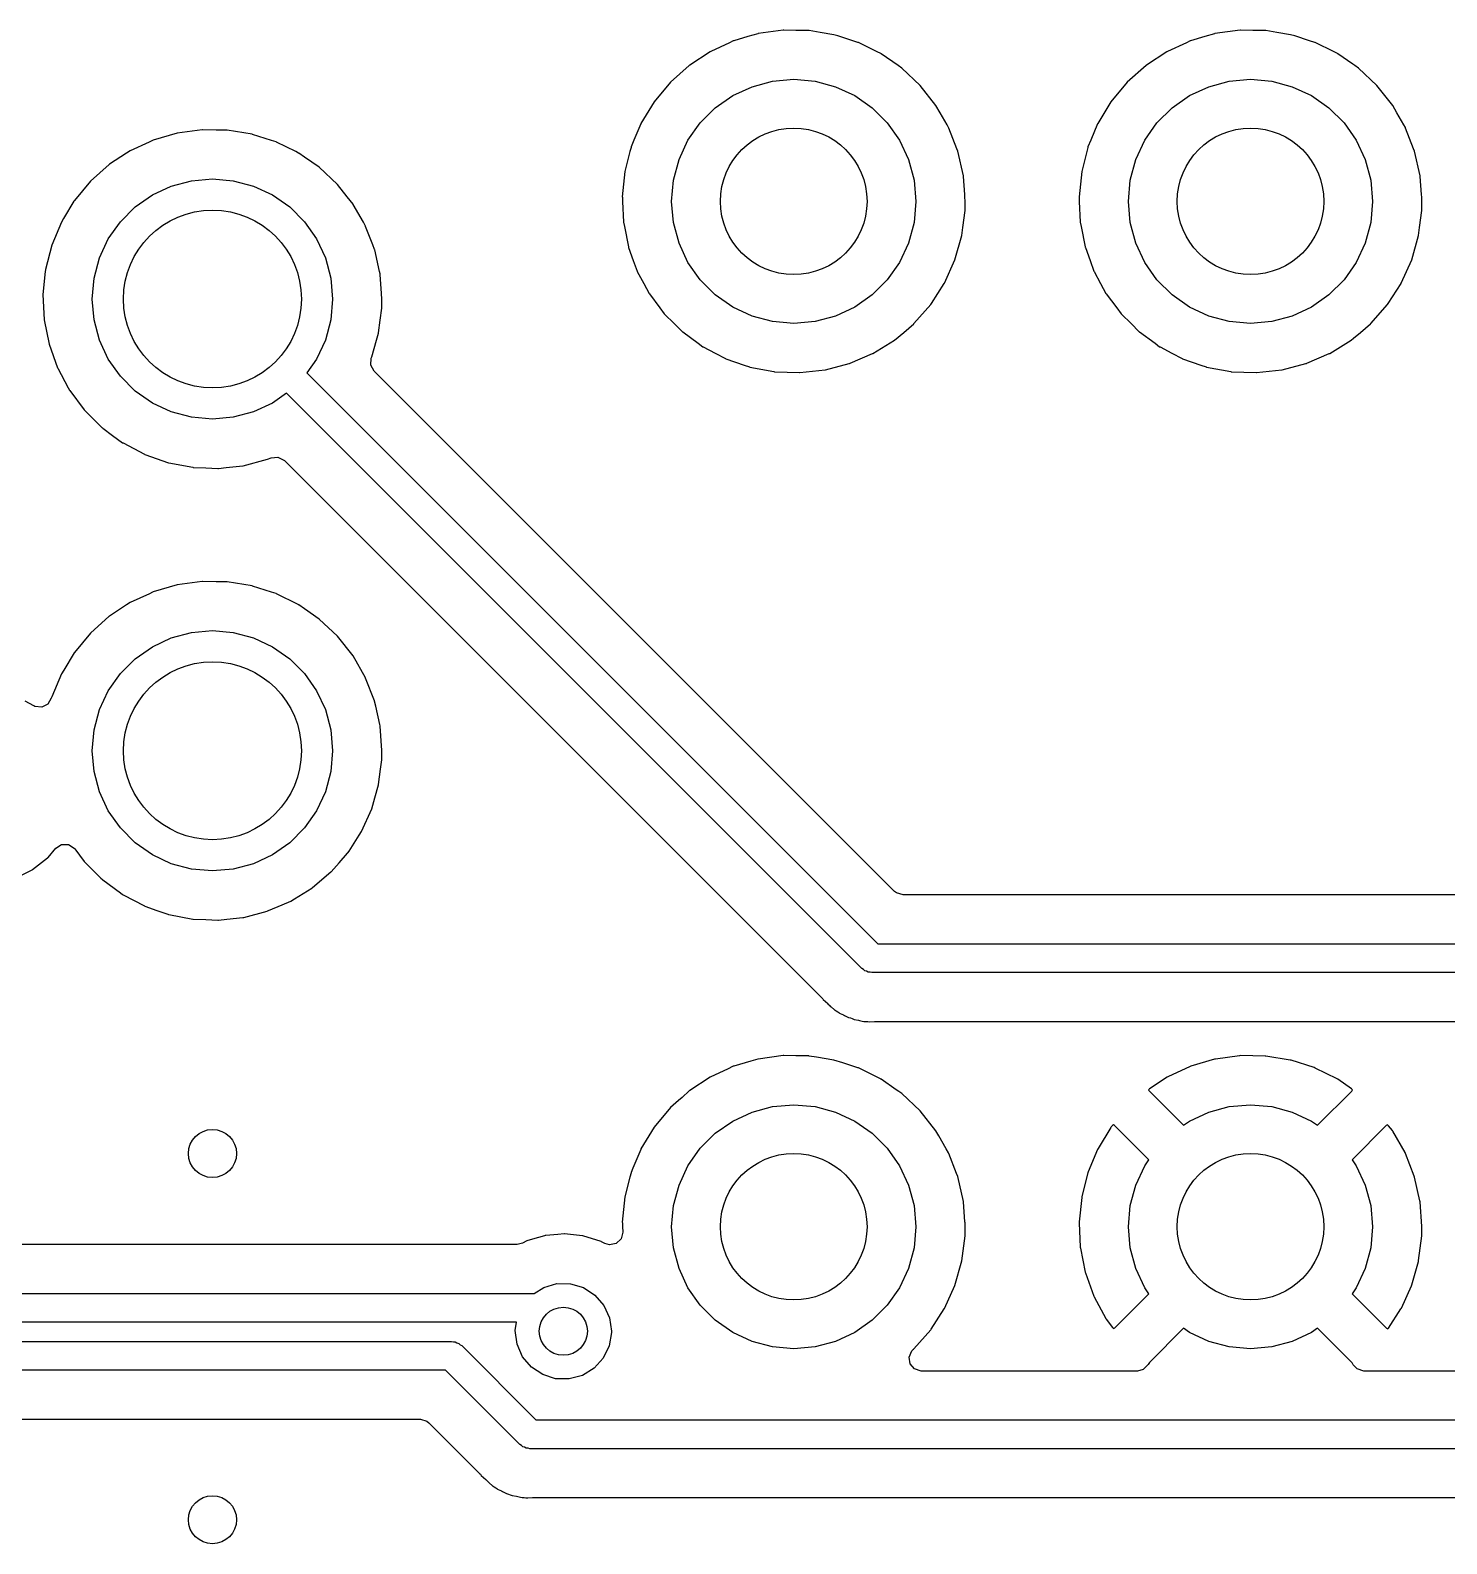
# Model space of a CAD drawing. Extents: x 123 to 292, y -246 to -33.
# Drawn here: x 250.07 to 264.8, y -137.66 to -121.92 of the extents above; entities that cross this region are included whole.
import ezdxf

# ---------------------------------------------------------------- set-up
doc = ezdxf.new("R2010")
doc.units = 0
doc.layers.add('BLACK', color=7, linetype='CONTINUOUS')

msp = doc.modelspace()

# ---------------------------------------------------------------- linework, layer by layer
at = {"layer": 'BLACK', "linetype": 'CONTINUOUS'}
for p, q in [((257.384, -122.029), (257.346, -122.047)), ((257.389, -122.027), (257.384, -122.029)), ((257.384, -122.029), (257.384, -122.029)), ((257.537, -121.984), (257.389, -122.027)), ((257.638, -121.955), (257.537, -121.984)), ((257.642, -121.953), (257.638, -121.955)), ((257.638, -121.955), (257.638, -121.955)), ((257.904, -121.918), (257.642, -121.953)), ((257.909, -121.918), (257.904, -121.918)), ((258.036, -121.92), (257.909, -121.918)), ((257.909, -121.918), (257.909, -121.918)), ((258.169, -121.921), (258.036, -121.92)), ((258.173, -121.922), (258.169, -121.921)), ((258.287, -121.941), (258.173, -121.922)), ((258.173, -121.922), (258.173, -121.922)), ((258.43, -121.964), (258.287, -121.941)), ((258.472, -121.977), (258.43, -121.964)), ((258.626, -122.027), (258.472, -121.977)), ((258.681, -122.044), (258.626, -122.027)), ((262.134, -122.029), (262.096, -122.047)), ((262.138, -122.027), (262.134, -122.029)), ((262.134, -122.029), (262.134, -122.029)), ((262.287, -121.984), (262.138, -122.027)), ((262.388, -121.955), (262.287, -121.984)), ((262.392, -121.953), (262.388, -121.955)), ((262.388, -121.955), (262.388, -121.955)), ((262.654, -121.918), (262.392, -121.953)), ((262.659, -121.918), (262.654, -121.918)), ((262.786, -121.92), (262.659, -121.918)), ((262.659, -121.918), (262.659, -121.918)), ((262.918, -121.921), (262.786, -121.92)), ((262.923, -121.922), (262.918, -121.921)), ((263.037, -121.941), (262.923, -121.922)), ((262.923, -121.922), (262.923, -121.922)), ((263.179, -121.964), (263.037, -121.941)), ((263.222, -121.977), (263.179, -121.964)), ((263.376, -122.027), (263.222, -121.977)), ((263.431, -122.044), (263.376, -122.027)), ((257.145, -122.141), (256.931, -122.28)), ((257.149, -122.138), (257.145, -122.141)), ((257.346, -122.047), (257.149, -122.138)), ((258.685, -122.046), (258.681, -122.044)), ((258.882, -122.143), (258.685, -122.046)), ((258.685, -122.046), (258.685, -122.046)), ((258.918, -122.161), (258.882, -122.143)), ((258.922, -122.164), (258.918, -122.161)), ((259.098, -122.286), (258.922, -122.164)), ((258.922, -122.164), (258.922, -122.164)), ((261.894, -122.141), (261.681, -122.28)), ((261.898, -122.138), (261.894, -122.141)), ((262.096, -122.047), (261.898, -122.138)), ((263.435, -122.046), (263.431, -122.044)), ((263.632, -122.143), (263.435, -122.046)), ((263.435, -122.046), (263.435, -122.046)), ((263.668, -122.161), (263.632, -122.143)), ((263.672, -122.164), (263.668, -122.161)), ((263.828, -122.272), (263.672, -122.164)), ((263.672, -122.164), (263.672, -122.164)), ((256.927, -122.283), (256.73, -122.459)), ((256.931, -122.281), (256.927, -122.283)), ((256.931, -122.28), (256.931, -122.281)), ((259.136, -122.312), (259.098, -122.286)), ((259.328, -122.493), (259.136, -122.312)), ((261.677, -122.283), (261.48, -122.459)), ((261.681, -122.281), (261.677, -122.283)), ((261.681, -122.28), (261.681, -122.281)), ((263.848, -122.286), (263.828, -122.272)), ((263.885, -122.312), (263.848, -122.286)), ((264.078, -122.493), (263.885, -122.312)), ((256.73, -122.459), (256.561, -122.662)), ((257.579, -122.505), (257.793, -122.447)), ((257.793, -122.447), (258.013, -122.428)), ((258.013, -122.428), (258.234, -122.447)), ((258.234, -122.447), (258.448, -122.505)), ((259.492, -122.701), (259.328, -122.493)), ((261.48, -122.459), (261.311, -122.662)), ((262.329, -122.505), (262.542, -122.447)), ((262.542, -122.447), (262.763, -122.428)), ((262.763, -122.428), (262.984, -122.447)), ((262.984, -122.447), (263.197, -122.505)), ((264.242, -122.701), (264.078, -122.493)), ((257.197, -122.725), (257.378, -122.598)), ((257.378, -122.598), (257.579, -122.505)), ((258.448, -122.505), (258.648, -122.598)), ((258.648, -122.598), (258.83, -122.725)), ((261.947, -122.725), (262.128, -122.598)), ((262.128, -122.598), (262.329, -122.505)), ((263.197, -122.505), (263.398, -122.598)), ((263.398, -122.598), (263.579, -122.725)), ((256.561, -122.662), (256.424, -122.888)), ((257.04, -122.882), (257.197, -122.725)), ((258.83, -122.725), (258.986, -122.882)), ((259.536, -122.778), (259.492, -122.701)), ((259.607, -122.903), (259.536, -122.778)), ((261.311, -122.662), (261.174, -122.888)), ((261.79, -122.882), (261.947, -122.725)), ((263.579, -122.725), (263.736, -122.882)), ((264.286, -122.778), (264.242, -122.701)), ((264.357, -122.903), (264.286, -122.778)), ((251.86, -122.954), (251.601, -122.989)), ((251.865, -122.954), (251.86, -122.954)), ((252.008, -122.956), (251.865, -122.954)), ((251.865, -122.954), (251.865, -122.954)), ((252.122, -122.957), (252.008, -122.956)), ((252.38, -122.999), (252.122, -122.957)), ((256.422, -122.893), (256.351, -123.062)), ((256.424, -122.888), (256.422, -122.893)), ((256.422, -122.893), (256.422, -122.893)), ((256.913, -123.063), (257.04, -122.882)), ((258.986, -122.882), (259.113, -123.063)), ((259.623, -122.93), (259.607, -122.903)), ((259.625, -122.935), (259.623, -122.93)), ((259.71, -123.153), (259.625, -122.935)), ((259.625, -122.935), (259.625, -122.935)), ((261.172, -122.893), (261.101, -123.062)), ((261.174, -122.888), (261.172, -122.893)), ((261.172, -122.893), (261.172, -122.893)), ((261.663, -123.063), (261.79, -122.882)), ((263.736, -122.882), (263.863, -123.063)), ((264.373, -122.93), (264.357, -122.903)), ((264.374, -122.935), (264.373, -122.93)), ((264.459, -123.153), (264.374, -122.935)), ((264.374, -122.935), (264.374, -122.935)), ((251.31, -123.081), (251.113, -123.172)), ((251.346, -123.064), (251.31, -123.081)), ((251.35, -123.062), (251.346, -123.064)), ((251.346, -123.064), (251.346, -123.064)), ((251.601, -122.989), (251.35, -123.062)), ((252.384, -123.001), (252.38, -122.999)), ((252.582, -123.064), (252.384, -123.001)), ((252.629, -123.079), (252.582, -123.064)), ((252.633, -123.081), (252.629, -123.079)), ((252.836, -123.181), (252.633, -123.081)), ((252.633, -123.081), (252.633, -123.081)), ((256.322, -123.132), (256.321, -123.137)), ((256.351, -123.062), (256.322, -123.132)), ((256.82, -123.264), (256.913, -123.063)), ((259.113, -123.063), (259.207, -123.264)), ((261.072, -123.132), (261.071, -123.137)), ((261.101, -123.062), (261.072, -123.132)), ((261.57, -123.264), (261.663, -123.063)), ((263.863, -123.063), (263.956, -123.264)), ((251.074, -123.197), (250.898, -123.312)), ((251.113, -123.172), (251.074, -123.197)), ((252.863, -123.195), (252.836, -123.181)), ((252.867, -123.197), (252.863, -123.195)), ((252.925, -123.238), (252.867, -123.197)), ((252.867, -123.197), (252.867, -123.197)), ((253.078, -123.344), (252.925, -123.238)), ((256.309, -123.181), (256.257, -123.388)), ((256.321, -123.137), (256.309, -123.181)), ((256.321, -123.137), (256.321, -123.137)), ((256.762, -123.477), (256.82, -123.264)), ((259.207, -123.264), (259.264, -123.477)), ((259.719, -123.177), (259.71, -123.153)), ((259.777, -123.434), (259.719, -123.177)), ((261.059, -123.181), (261.007, -123.388)), ((261.071, -123.137), (261.059, -123.181)), ((261.071, -123.137), (261.071, -123.137)), ((261.512, -123.477), (261.57, -123.264)), ((263.956, -123.264), (264.014, -123.477)), ((264.469, -123.177), (264.459, -123.153)), ((264.527, -123.434), (264.469, -123.177)), ((250.894, -123.315), (250.699, -123.489)), ((250.898, -123.312), (250.894, -123.315)), ((250.898, -123.312), (250.898, -123.312)), ((253.268, -123.523), (253.078, -123.344)), ((256.257, -123.388), (256.23, -123.651)), ((259.777, -123.439), (259.777, -123.434)), ((259.777, -123.439), (259.777, -123.439)), ((259.791, -123.627), (259.777, -123.439)), ((261.007, -123.388), (260.98, -123.651)), ((264.527, -123.439), (264.527, -123.434)), ((264.541, -123.627), (264.527, -123.439)), ((264.527, -123.439), (264.527, -123.439)), ((250.699, -123.489), (250.532, -123.69)), ((251.343, -123.631), (251.54, -123.539)), ((251.54, -123.539), (251.751, -123.483)), ((251.751, -123.483), (251.968, -123.464)), ((251.968, -123.464), (252.185, -123.483)), ((252.185, -123.483), (252.396, -123.539)), ((252.396, -123.539), (252.593, -123.631)), ((253.37, -123.651), (253.268, -123.523)), ((256.743, -123.698), (256.762, -123.477)), ((259.264, -123.477), (259.283, -123.698)), ((261.493, -123.698), (261.512, -123.477)), ((264.014, -123.477), (264.033, -123.698)), ((250.528, -123.697), (250.419, -123.877)), ((250.532, -123.69), (250.528, -123.697)), ((251.01, -123.911), (251.165, -123.756)), ((251.165, -123.756), (251.343, -123.631)), ((252.593, -123.631), (252.771, -123.756)), ((252.771, -123.756), (252.926, -123.911)), ((253.43, -123.728), (253.37, -123.651)), ((253.432, -123.732), (253.43, -123.728)), ((253.537, -123.915), (253.432, -123.732)), ((256.23, -123.651), (256.231, -123.656)), ((256.231, -123.656), (256.231, -123.656)), ((256.231, -123.656), (256.233, -123.699)), ((256.233, -123.699), (256.243, -123.915)), ((256.762, -123.919), (256.743, -123.698)), ((259.283, -123.698), (259.264, -123.919)), ((259.793, -123.651), (259.791, -123.627)), ((259.797, -123.698), (259.793, -123.651)), ((259.794, -123.788), (259.796, -123.724)), ((259.796, -123.724), (259.797, -123.698)), ((260.98, -123.651), (260.98, -123.656)), ((260.98, -123.656), (260.982, -123.699)), ((260.98, -123.656), (260.98, -123.656)), ((260.982, -123.699), (260.993, -123.915)), ((261.512, -123.919), (261.493, -123.698)), ((264.033, -123.698), (264.014, -123.919)), ((264.543, -123.656), (264.541, -123.627)), ((264.546, -123.698), (264.543, -123.656)), ((264.544, -123.788), (264.546, -123.724)), ((264.546, -123.724), (264.546, -123.698)), ((250.397, -123.913), (250.296, -124.154)), ((250.419, -123.877), (250.397, -123.913)), ((250.885, -124.089), (251.01, -123.911)), ((252.926, -123.911), (253.051, -124.089)), ((253.56, -123.955), (253.537, -123.915)), ((256.243, -123.915), (256.252, -123.959)), ((256.82, -124.132), (256.762, -123.919)), ((259.264, -123.919), (259.207, -124.132)), ((259.771, -123.971), (259.794, -123.794)), ((259.794, -123.791), (259.794, -123.788)), ((259.794, -123.794), (259.794, -123.791)), ((259.794, -123.794), (259.794, -123.794)), ((260.993, -123.915), (261.002, -123.959)), ((261.57, -124.132), (261.512, -123.919)), ((264.014, -123.919), (263.956, -124.132)), ((264.521, -123.971), (264.544, -123.794)), ((264.544, -123.791), (264.544, -123.788)), ((264.544, -123.794), (264.544, -123.791)), ((264.544, -123.794), (264.544, -123.794)), ((253.561, -123.959), (253.56, -123.955)), ((253.636, -124.15), (253.561, -123.959)), ((253.561, -123.959), (253.561, -123.959)), ((256.252, -123.959), (256.294, -124.17)), ((259.689, -124.308), (259.761, -124.054)), ((259.761, -124.054), (259.771, -123.971)), ((261.002, -123.959), (261.043, -124.17)), ((264.439, -124.308), (264.511, -124.054)), ((264.511, -124.054), (264.521, -123.971)), ((250.296, -124.154), (250.231, -124.408)), ((250.793, -124.286), (250.885, -124.089)), ((253.051, -124.089), (253.143, -124.286)), ((253.654, -124.198), (253.636, -124.15)), ((253.655, -124.203), (253.654, -124.198)), ((253.706, -124.428), (253.655, -124.203)), ((256.294, -124.17), (256.295, -124.175)), ((256.295, -124.175), (256.296, -124.179)), ((256.296, -124.179), (256.296, -124.179)), ((256.296, -124.179), (256.344, -124.314)), ((256.913, -124.333), (256.82, -124.132)), ((259.207, -124.132), (259.113, -124.333)), ((261.043, -124.17), (261.044, -124.175)), ((261.044, -124.175), (261.046, -124.179)), ((261.046, -124.179), (261.046, -124.179)), ((261.046, -124.179), (261.094, -124.314)), ((261.663, -124.333), (261.57, -124.132)), ((263.956, -124.132), (263.863, -124.333)), ((250.737, -124.497), (250.793, -124.286)), ((253.143, -124.286), (253.199, -124.497)), ((256.344, -124.314), (256.384, -124.423)), ((257.04, -124.514), (256.913, -124.333)), ((259.113, -124.333), (258.986, -124.514)), ((259.581, -124.549), (259.689, -124.308)), ((261.094, -124.314), (261.134, -124.423)), ((261.79, -124.514), (261.663, -124.333)), ((263.863, -124.333), (263.736, -124.514)), ((264.33, -124.549), (264.439, -124.308)), ((250.229, -124.428), (250.205, -124.668)), ((250.231, -124.412), (250.229, -124.428)), ((250.231, -124.408), (250.231, -124.412)), ((250.231, -124.412), (250.231, -124.412)), ((250.718, -124.714), (250.737, -124.497)), ((253.199, -124.497), (253.218, -124.714)), ((253.712, -124.453), (253.706, -124.428)), ((253.712, -124.458), (253.712, -124.453)), ((253.727, -124.656), (253.712, -124.458)), ((253.712, -124.458), (253.712, -124.458)), ((256.384, -124.423), (256.386, -124.428)), ((256.386, -124.428), (256.454, -124.553)), ((257.197, -124.671), (257.04, -124.514)), ((258.986, -124.514), (258.83, -124.671)), ((259.578, -124.553), (259.581, -124.549)), ((261.134, -124.423), (261.136, -124.428)), ((261.136, -124.428), (261.203, -124.553)), ((261.947, -124.671), (261.79, -124.514)), ((263.736, -124.514), (263.579, -124.671)), ((264.328, -124.553), (264.33, -124.549)), ((250.205, -124.668), (250.218, -124.929)), ((253.731, -124.714), (253.727, -124.656)), ((256.454, -124.553), (256.509, -124.656)), ((256.509, -124.656), (256.512, -124.66)), ((256.512, -124.66), (256.512, -124.66)), ((256.512, -124.66), (256.621, -124.806)), ((257.378, -124.798), (257.197, -124.671)), ((258.83, -124.671), (258.648, -124.798)), ((259.445, -124.76), (259.578, -124.553)), ((261.203, -124.553), (261.259, -124.656)), ((261.259, -124.656), (261.262, -124.66)), ((261.262, -124.66), (261.262, -124.66)), ((261.262, -124.66), (261.371, -124.806)), ((262.128, -124.798), (261.947, -124.671)), ((263.579, -124.671), (263.398, -124.798)), ((264.195, -124.76), (264.328, -124.553)), ((250.737, -124.931), (250.718, -124.714)), ((253.218, -124.714), (253.199, -124.931)), ((253.713, -124.933), (253.729, -124.809)), ((253.729, -124.806), (253.73, -124.767)), ((253.729, -124.809), (253.729, -124.806)), ((253.729, -124.809), (253.729, -124.809)), ((253.73, -124.767), (253.731, -124.717)), ((253.731, -124.717), (253.731, -124.714)), ((256.621, -124.806), (256.667, -124.868)), ((257.579, -124.891), (257.378, -124.798)), ((258.648, -124.798), (258.448, -124.891)), ((259.263, -124.97), (259.438, -124.771)), ((259.438, -124.771), (259.445, -124.76)), ((261.371, -124.806), (261.417, -124.868)), ((262.329, -124.891), (262.128, -124.798)), ((263.398, -124.798), (263.197, -124.891)), ((264.013, -124.97), (264.187, -124.771)), ((264.187, -124.771), (264.195, -124.76)), ((250.218, -124.929), (250.269, -125.185)), ((250.793, -125.142), (250.737, -124.931)), ((253.199, -124.931), (253.143, -125.142)), ((253.696, -125.066), (253.713, -124.933)), ((256.667, -124.868), (256.67, -124.871)), ((256.67, -124.871), (256.67, -124.871)), ((256.67, -124.871), (256.77, -124.97)), ((256.77, -124.97), (256.855, -125.054)), ((257.793, -124.949), (257.579, -124.891)), ((258.013, -124.968), (257.793, -124.949)), ((258.234, -124.949), (258.013, -124.968)), ((258.448, -124.891), (258.234, -124.949)), ((259.156, -125.061), (259.26, -124.973)), ((259.26, -124.973), (259.263, -124.97)), ((259.26, -124.973), (259.26, -124.973)), ((261.417, -124.868), (261.42, -124.871)), ((261.42, -124.871), (261.42, -124.871)), ((261.42, -124.871), (261.52, -124.97)), ((261.52, -124.97), (261.605, -125.054)), ((262.542, -124.949), (262.329, -124.891)), ((262.763, -124.968), (262.542, -124.949)), ((262.984, -124.949), (262.763, -124.968)), ((263.197, -124.891), (262.984, -124.949)), ((263.906, -125.061), (264.009, -124.973)), ((264.009, -124.973), (264.013, -124.97)), ((264.009, -124.973), (264.009, -124.973)), ((250.885, -125.339), (250.793, -125.142)), ((253.143, -125.142), (253.051, -125.339)), ((253.625, -125.317), (253.674, -125.143)), ((253.674, -125.143), (253.695, -125.07)), ((253.695, -125.07), (253.696, -125.066)), ((253.695, -125.07), (253.695, -125.07)), ((256.855, -125.054), (256.859, -125.057)), ((256.859, -125.057), (256.859, -125.057)), ((256.859, -125.057), (257.02, -125.175)), ((257.02, -125.175), (257.068, -125.21)), ((258.837, -125.28), (259.062, -125.141)), ((259.062, -125.141), (259.156, -125.061)), ((261.605, -125.054), (261.608, -125.057)), ((261.608, -125.057), (261.608, -125.057)), ((261.608, -125.057), (261.77, -125.175)), ((261.77, -125.175), (261.818, -125.21)), ((263.587, -125.28), (263.811, -125.141)), ((263.811, -125.141), (263.834, -125.121)), ((263.834, -125.121), (263.906, -125.061)), ((250.269, -125.185), (250.357, -125.431)), ((253.614, -125.401), (253.62, -125.33)), ((253.62, -125.33), (253.623, -125.322)), ((253.623, -125.321), (253.625, -125.317)), ((253.623, -125.322), (253.623, -125.321)), ((253.623, -125.321), (253.623, -125.321)), ((257.068, -125.21), (257.072, -125.213)), ((257.072, -125.213), (257.072, -125.213)), ((257.072, -125.213), (257.195, -125.277)), ((257.195, -125.277), (257.302, -125.334)), ((257.302, -125.334), (257.306, -125.335)), ((257.306, -125.335), (257.497, -125.402)), ((258.599, -125.382), (258.832, -125.282)), ((258.832, -125.282), (258.837, -125.28)), ((258.832, -125.282), (258.832, -125.282)), ((261.818, -125.21), (261.822, -125.213)), ((261.822, -125.213), (261.822, -125.213)), ((261.822, -125.213), (261.944, -125.277)), ((261.944, -125.277), (262.052, -125.334)), ((262.052, -125.334), (262.056, -125.335)), ((262.056, -125.335), (262.247, -125.402)), ((263.349, -125.382), (263.582, -125.282)), ((263.582, -125.282), (263.587, -125.28)), ((263.582, -125.282), (263.582, -125.282)), ((250.357, -125.431), (250.359, -125.435)), ((250.359, -125.435), (250.469, -125.639)), ((251.01, -125.517), (250.885, -125.339)), ((253.051, -125.339), (252.949, -125.483)), ((252.949, -125.483), (258.888, -131.422)), ((253.648, -125.463), (253.614, -125.401)), ((259.062, -130.877), (253.648, -125.463)), ((257.497, -125.402), (257.552, -125.421)), ((257.552, -125.421), (257.556, -125.422)), ((257.556, -125.422), (257.807, -125.469)), ((257.807, -125.469), (257.807, -125.469)), ((257.807, -125.469), (257.811, -125.47)), ((257.811, -125.47), (257.943, -125.475)), ((257.943, -125.475), (258.071, -125.48)), ((258.071, -125.48), (258.071, -125.48)), ((258.071, -125.48), (258.075, -125.48)), ((258.075, -125.48), (258.338, -125.452)), ((258.338, -125.452), (258.343, -125.45)), ((258.343, -125.45), (258.589, -125.386)), ((258.343, -125.45), (258.343, -125.45)), ((258.589, -125.386), (258.594, -125.384)), ((258.589, -125.386), (258.589, -125.386)), ((258.594, -125.384), (258.599, -125.382)), ((262.247, -125.402), (262.301, -125.421)), ((262.301, -125.421), (262.306, -125.422)), ((262.306, -125.422), (262.557, -125.469)), ((262.557, -125.469), (262.557, -125.469)), ((262.557, -125.469), (262.561, -125.47)), ((262.561, -125.47), (262.693, -125.475)), ((262.693, -125.475), (262.821, -125.48)), ((262.821, -125.48), (262.821, -125.48)), ((262.821, -125.48), (262.825, -125.48)), ((262.825, -125.48), (263.088, -125.452)), ((263.088, -125.452), (263.093, -125.45)), ((263.093, -125.45), (263.339, -125.386)), ((263.093, -125.45), (263.093, -125.45)), ((263.339, -125.386), (263.344, -125.384)), ((263.339, -125.386), (263.339, -125.386)), ((263.344, -125.384), (263.349, -125.382)), ((250.469, -125.639), (250.481, -125.661)), ((251.165, -125.672), (251.01, -125.517)), ((250.481, -125.661), (250.484, -125.665)), ((250.484, -125.665), (250.484, -125.665)), ((250.484, -125.665), (250.634, -125.867)), ((251.343, -125.797), (251.165, -125.672)), ((251.54, -125.889), (251.343, -125.797)), ((252.593, -125.797), (252.396, -125.889)), ((252.737, -125.695), (252.593, -125.797)), ((258.72, -131.678), (252.737, -125.695)), ((250.634, -125.867), (250.634, -125.867)), ((250.634, -125.867), (250.637, -125.871)), ((250.637, -125.871), (250.64, -125.874)), ((250.64, -125.874), (250.64, -125.874)), ((250.64, -125.874), (250.819, -126.052)), ((251.751, -125.945), (251.54, -125.889)), ((251.968, -125.964), (251.751, -125.945)), ((252.185, -125.945), (251.968, -125.964)), ((252.396, -125.889), (252.185, -125.945)), ((250.819, -126.052), (250.823, -126.055)), ((250.823, -126.055), (250.827, -126.058)), ((250.827, -126.058), (250.827, -126.058)), ((250.827, -126.058), (250.93, -126.133)), ((250.93, -126.133), (251.034, -126.209)), ((251.034, -126.209), (251.038, -126.212)), ((251.038, -126.212), (251.038, -126.212)), ((251.038, -126.212), (251.261, -126.329)), ((251.261, -126.329), (251.261, -126.329)), ((251.261, -126.329), (251.265, -126.331)), ((251.265, -126.331), (251.512, -126.417)), ((251.512, -126.417), (251.516, -126.418)), ((251.516, -126.418), (251.764, -126.465)), ((252.289, -126.448), (252.542, -126.381)), ((252.542, -126.381), (252.577, -126.366)), ((252.577, -126.366), (252.647, -126.358)), ((252.647, -126.358), (252.716, -126.393)), ((252.716, -126.393), (258.302, -131.98)), ((251.764, -126.465), (251.764, -126.465)), ((251.764, -126.465), (251.768, -126.466)), ((251.768, -126.466), (251.899, -126.471)), ((251.899, -126.471), (252.025, -126.476)), ((252.025, -126.476), (252.025, -126.476)), ((252.025, -126.476), (252.03, -126.476)), ((252.03, -126.476), (252.109, -126.468)), ((252.109, -126.468), (252.285, -126.448)), ((252.285, -126.448), (252.285, -126.448)), ((252.285, -126.448), (252.289, -126.448)), ((251.601, -127.689), (251.35, -127.762)), ((251.86, -127.654), (251.601, -127.689)), ((251.865, -127.654), (251.86, -127.654)), ((252.008, -127.656), (251.865, -127.654)), ((251.865, -127.654), (251.865, -127.654)), ((252.122, -127.657), (252.008, -127.656)), ((252.38, -127.699), (252.122, -127.657)), ((252.384, -127.701), (252.38, -127.699)), ((251.313, -127.78), (251.113, -127.872)), ((251.346, -127.764), (251.313, -127.78)), ((251.35, -127.762), (251.346, -127.764)), ((251.346, -127.764), (251.346, -127.764)), ((252.582, -127.764), (252.384, -127.701)), ((252.629, -127.779), (252.582, -127.764)), ((252.633, -127.781), (252.629, -127.779)), ((252.859, -127.893), (252.633, -127.781)), ((252.633, -127.781), (252.633, -127.781)), ((250.898, -128.012), (250.894, -128.015)), ((251.074, -127.897), (250.898, -128.012)), ((250.898, -128.012), (250.898, -128.012)), ((251.113, -127.872), (251.074, -127.897)), ((252.863, -127.895), (252.859, -127.893)), ((252.867, -127.897), (252.863, -127.895)), ((252.925, -127.938), (252.867, -127.897)), ((252.867, -127.897), (252.867, -127.897)), ((253.078, -128.044), (252.925, -127.938)), ((250.894, -128.015), (250.699, -128.189)), ((251.751, -128.183), (251.968, -128.164)), ((251.968, -128.164), (252.185, -128.183)), ((253.268, -128.223), (253.078, -128.044)), ((250.699, -128.189), (250.532, -128.39)), ((251.343, -128.331), (251.54, -128.239)), ((251.54, -128.239), (251.751, -128.183)), ((252.185, -128.183), (252.396, -128.239)), ((252.396, -128.239), (252.593, -128.331)), ((253.43, -128.428), (253.268, -128.223)), ((250.53, -128.394), (250.421, -128.574)), ((250.532, -128.39), (250.53, -128.394)), ((251.01, -128.611), (251.165, -128.456)), ((251.165, -128.456), (251.343, -128.331)), ((252.593, -128.331), (252.771, -128.456)), ((252.771, -128.456), (252.926, -128.611)), ((253.56, -128.655), (253.43, -128.428)), ((250.397, -128.613), (250.296, -128.854)), ((250.421, -128.574), (250.397, -128.613)), ((250.885, -128.789), (251.01, -128.611)), ((252.926, -128.611), (253.051, -128.789)), ((250.793, -128.986), (250.885, -128.789)), ((253.051, -128.789), (253.143, -128.986)), ((253.561, -128.659), (253.56, -128.655)), ((253.653, -128.894), (253.561, -128.659)), ((253.561, -128.659), (253.561, -128.659)), ((250.11, -128.948), (250.02, -128.899)), ((250.122, -128.953), (250.11, -128.948)), ((250.193, -128.961), (250.122, -128.953)), ((250.256, -128.929), (250.193, -128.961)), ((250.292, -128.868), (250.256, -128.929)), ((250.295, -128.859), (250.292, -128.868)), ((250.296, -128.854), (250.295, -128.859)), ((253.654, -128.898), (253.653, -128.894)), ((253.666, -128.951), (253.654, -128.898)), ((253.709, -129.141), (253.666, -128.951)), ((250.737, -129.197), (250.793, -128.986)), ((253.143, -128.986), (253.199, -129.197)), ((250.718, -129.414), (250.737, -129.197)), ((253.199, -129.197), (253.218, -129.414)), ((253.712, -129.153), (253.709, -129.141)), ((253.712, -129.158), (253.712, -129.153)), ((253.731, -129.411), (253.712, -129.158)), ((253.712, -129.158), (253.712, -129.158)), ((250.737, -129.631), (250.718, -129.414)), ((253.218, -129.414), (253.199, -129.631)), ((253.729, -129.506), (253.731, -129.414)), ((253.731, -129.414), (253.731, -129.411)), ((253.716, -129.607), (253.729, -129.509)), ((253.729, -129.509), (253.729, -129.506)), ((253.729, -129.509), (253.729, -129.509)), ((250.793, -129.842), (250.737, -129.631)), ((253.199, -129.631), (253.143, -129.842)), ((253.696, -129.766), (253.716, -129.607)), ((250.885, -130.039), (250.793, -129.842)), ((253.143, -129.842), (253.051, -130.039)), ((253.625, -130.017), (253.657, -129.903)), ((253.657, -129.903), (253.695, -129.77)), ((253.695, -129.77), (253.696, -129.766)), ((253.695, -129.77), (253.695, -129.77)), ((251.01, -130.217), (250.885, -130.039)), ((253.051, -130.039), (252.926, -130.217)), ((253.518, -130.255), (253.625, -130.017)), ((251.165, -130.372), (251.01, -130.217)), ((252.926, -130.217), (252.771, -130.372)), ((251.343, -130.497), (251.165, -130.372)), ((252.771, -130.372), (252.593, -130.497)), ((253.388, -130.457), (253.495, -130.291)), ((253.495, -130.291), (253.518, -130.255)), ((250.098, -130.65), (250.254, -130.528)), ((250.254, -130.528), (250.258, -130.523)), ((250.258, -130.523), (250.34, -130.428)), ((250.34, -130.428), (250.399, -130.39)), ((250.399, -130.39), (250.47, -130.39)), ((250.47, -130.39), (250.53, -130.428)), ((250.53, -130.428), (250.536, -130.435)), ((250.536, -130.435), (250.634, -130.567)), ((251.54, -130.589), (251.343, -130.497)), ((252.593, -130.497), (252.396, -130.589)), ((253.285, -130.579), (253.373, -130.479)), ((253.373, -130.479), (253.376, -130.475)), ((253.373, -130.479), (253.373, -130.479)), ((253.376, -130.475), (253.388, -130.457)), ((249.927, -130.736), (250.092, -130.652)), ((250.092, -130.652), (250.098, -130.65)), ((250.092, -130.652), (250.092, -130.652)), ((250.634, -130.567), (250.634, -130.567)), ((250.634, -130.567), (250.637, -130.571)), ((250.637, -130.571), (250.64, -130.574)), ((250.64, -130.574), (250.64, -130.574)), ((250.64, -130.574), (250.808, -130.74)), ((251.751, -130.645), (251.54, -130.589)), ((251.968, -130.664), (251.751, -130.645)), ((252.185, -130.645), (251.968, -130.664)), ((252.396, -130.589), (252.185, -130.645)), ((253.008, -130.838), (253.2, -130.675)), ((253.2, -130.675), (253.204, -130.672)), ((253.2, -130.675), (253.2, -130.675)), ((253.204, -130.672), (253.285, -130.579)), ((250.808, -130.74), (250.823, -130.755)), ((250.823, -130.755), (250.827, -130.758)), ((250.827, -130.758), (250.827, -130.758)), ((250.827, -130.758), (251.012, -130.893)), ((252.821, -130.954), (253.001, -130.843)), ((253.001, -130.843), (253.005, -130.841)), ((253.001, -130.843), (253.001, -130.843)), ((253.005, -130.841), (253.008, -130.838)), ((253.008, -130.838), (253.008, -130.838)), ((251.012, -130.893), (251.034, -130.909)), ((251.034, -130.909), (251.038, -130.912)), ((251.038, -130.912), (251.038, -130.912)), ((251.038, -130.912), (251.261, -131.029)), ((252.693, -131.017), (252.782, -130.978)), ((252.782, -130.978), (252.821, -130.954)), ((259.083, -130.893), (259.062, -130.877)), ((259.151, -130.913), (259.083, -130.893)), ((266.972, -130.913), (259.151, -130.913)), ((251.261, -131.029), (251.261, -131.029)), ((251.261, -131.029), (251.265, -131.031)), ((251.265, -131.031), (251.391, -131.075)), ((251.391, -131.075), (251.505, -131.115)), ((251.505, -131.115), (251.512, -131.117)), ((251.512, -131.117), (251.516, -131.118)), ((251.516, -131.118), (251.764, -131.165)), ((252.117, -131.167), (252.285, -131.148)), ((252.285, -131.148), (252.285, -131.148)), ((252.285, -131.148), (252.289, -131.148)), ((252.289, -131.148), (252.294, -131.147)), ((252.294, -131.147), (252.538, -131.083)), ((252.538, -131.083), (252.542, -131.081)), ((252.538, -131.083), (252.538, -131.083)), ((252.542, -131.081), (252.552, -131.077)), ((252.552, -131.077), (252.693, -131.017)), ((251.764, -131.165), (251.764, -131.165)), ((251.764, -131.165), (251.768, -131.166)), ((251.768, -131.166), (251.899, -131.171)), ((251.899, -131.171), (252.025, -131.176)), ((252.025, -131.176), (252.025, -131.176)), ((252.025, -131.176), (252.03, -131.176)), ((252.03, -131.176), (252.117, -131.167)), ((258.888, -131.422), (267.009, -131.422)), ((258.737, -131.688), (258.72, -131.678)), ((258.751, -131.702), (258.737, -131.688)), ((258.77, -131.707), (258.751, -131.702)), ((258.787, -131.717), (258.77, -131.707)), ((258.807, -131.717), (258.787, -131.717)), ((258.826, -131.722), (258.807, -131.717)), ((266.947, -131.722), (258.826, -131.722)), ((258.302, -131.98), (258.31, -131.988)), ((258.31, -131.988), (258.315, -131.995)), ((258.315, -131.995), (258.32, -132.001)), ((258.32, -132.001), (258.32, -132.001)), ((258.32, -132.001), (258.366, -132.044)), ((258.366, -132.044), (258.369, -132.046)), ((258.369, -132.046), (258.39, -132.067)), ((258.39, -132.067), (258.393, -132.07)), ((258.393, -132.07), (258.402, -132.077)), ((258.402, -132.077), (258.436, -132.109)), ((258.436, -132.109), (258.443, -132.113)), ((258.443, -132.113), (258.443, -132.113)), ((258.443, -132.113), (258.455, -132.119)), ((258.455, -132.119), (258.471, -132.13)), ((258.471, -132.13), (258.481, -132.138)), ((258.481, -132.138), (258.488, -132.143)), ((258.488, -132.143), (258.495, -132.146)), ((258.495, -132.146), (258.495, -132.146)), ((258.495, -132.146), (258.531, -132.162)), ((258.531, -132.162), (258.541, -132.167)), ((258.541, -132.167), (258.582, -132.189)), ((258.582, -132.189), (258.602, -132.194)), ((258.602, -132.194), (258.621, -132.201)), ((258.621, -132.201), (258.641, -132.209)), ((258.641, -132.209), (258.685, -132.216)), ((258.685, -132.216), (258.686, -132.217)), ((258.686, -132.217), (258.698, -132.219)), ((258.698, -132.219), (258.726, -132.226)), ((258.726, -132.226), (258.743, -132.231)), ((258.743, -132.231), (258.764, -132.231)), ((258.764, -132.231), (258.784, -132.232)), ((258.784, -132.232), (258.805, -132.235)), ((258.805, -132.235), (258.851, -132.231)), ((258.851, -132.231), (258.863, -132.231)), ((258.863, -132.231), (266.684, -132.231)), ((257.325, -132.725), (257.149, -132.806)), ((257.384, -132.697), (257.325, -132.725)), ((257.389, -132.695), (257.384, -132.697)), ((257.384, -132.697), (257.384, -132.697)), ((257.567, -132.643), (257.389, -132.695)), ((257.638, -132.623), (257.567, -132.643)), ((257.642, -132.621), (257.638, -132.623)), ((257.638, -132.623), (257.638, -132.623)), ((257.904, -132.586), (257.642, -132.621)), ((257.909, -132.586), (257.904, -132.586)), ((258.036, -132.588), (257.909, -132.586)), ((257.909, -132.586), (257.909, -132.586)), ((258.169, -132.589), (258.036, -132.588)), ((258.173, -132.59), (258.169, -132.589)), ((258.25, -132.602), (258.173, -132.59)), ((258.173, -132.59), (258.173, -132.59)), ((258.43, -132.632), (258.25, -132.602)), ((258.525, -132.662), (258.43, -132.632)), ((258.626, -132.695), (258.525, -132.662)), ((258.681, -132.712), (258.626, -132.695)), ((258.685, -132.714), (258.681, -132.712)), ((258.914, -132.827), (258.685, -132.714)), ((258.685, -132.714), (258.685, -132.714)), ((262.134, -132.698), (261.903, -132.805)), ((262.143, -132.695), (262.134, -132.698)), ((262.388, -132.623), (262.143, -132.695)), ((262.397, -132.621), (262.388, -132.623)), ((262.65, -132.587), (262.397, -132.621)), ((262.659, -132.586), (262.65, -132.587)), ((262.914, -132.59), (262.659, -132.586)), ((262.923, -132.591), (262.914, -132.59)), ((263.175, -132.632), (262.923, -132.591)), ((263.184, -132.634), (263.175, -132.632)), ((263.426, -132.711), (263.184, -132.634)), ((263.435, -132.715), (263.426, -132.711)), ((263.664, -132.828), (263.435, -132.715)), ((257.145, -132.809), (256.931, -132.948)), ((257.149, -132.806), (257.145, -132.809)), ((258.918, -132.829), (258.914, -132.827)), ((258.922, -132.832), (258.918, -132.829)), ((259.078, -132.94), (258.922, -132.832)), ((258.922, -132.832), (258.922, -132.832)), ((261.895, -132.809), (261.711, -132.93)), ((261.903, -132.805), (261.895, -132.809)), ((263.672, -132.832), (263.664, -132.828)), ((263.813, -132.93), (263.672, -132.832)), ((256.813, -133.053), (256.73, -133.127)), ((256.851, -133.02), (256.813, -133.053)), ((256.927, -132.951), (256.851, -133.02)), ((256.931, -132.949), (256.927, -132.951)), ((256.931, -132.948), (256.931, -132.949)), ((259.106, -132.96), (259.078, -132.94)), ((259.136, -132.98), (259.106, -132.96)), ((259.328, -133.161), (259.136, -132.98)), ((261.711, -132.93), (261.702, -132.94)), ((261.702, -132.94), (261.706, -132.95)), ((261.706, -132.95), (262.066, -133.31)), ((263.46, -133.31), (263.816, -132.954)), ((263.822, -132.942), (263.813, -132.93)), ((263.816, -132.954), (263.822, -132.942)), ((256.73, -133.127), (256.561, -133.33)), ((257.378, -133.266), (257.579, -133.173)), ((257.579, -133.173), (257.793, -133.115)), ((257.793, -133.115), (258.013, -133.096)), ((258.013, -133.096), (258.234, -133.115)), ((258.234, -133.115), (258.448, -133.173)), ((258.448, -133.173), (258.648, -133.266)), ((259.492, -133.369), (259.328, -133.161)), ((262.128, -133.266), (262.329, -133.173)), ((262.329, -133.173), (262.542, -133.115)), ((262.542, -133.115), (262.763, -133.096)), ((262.763, -133.096), (262.984, -133.115)), ((262.984, -133.115), (263.197, -133.173)), ((263.197, -133.173), (263.398, -133.266)), ((256.561, -133.33), (256.424, -133.556)), ((257.197, -133.393), (257.378, -133.266)), ((258.648, -133.266), (258.83, -133.393)), ((261.309, -133.335), (261.177, -133.553)), ((261.314, -133.327), (261.309, -133.335)), ((261.327, -133.312), (261.314, -133.327)), ((261.337, -133.305), (261.327, -133.312)), ((261.35, -133.312), (261.337, -133.305)), ((261.707, -133.669), (261.35, -133.312)), ((262.066, -133.31), (262.128, -133.266)), ((263.398, -133.266), (263.46, -133.31)), ((264.175, -133.313), (263.819, -133.669)), ((264.187, -133.307), (264.175, -133.313)), ((264.199, -133.315), (264.187, -133.307)), ((264.238, -133.365), (264.199, -133.315)), ((264.243, -133.373), (264.238, -133.365)), ((257.04, -133.55), (257.197, -133.393)), ((258.83, -133.393), (258.986, -133.55)), ((259.521, -133.42), (259.492, -133.369)), ((259.598, -133.555), (259.521, -133.42)), ((264.37, -133.594), (264.243, -133.373)), ((256.422, -133.561), (256.34, -133.756)), ((256.424, -133.556), (256.422, -133.561)), ((256.422, -133.561), (256.422, -133.561)), ((256.913, -133.731), (257.04, -133.55)), ((258.986, -133.55), (259.113, -133.731)), ((259.623, -133.598), (259.598, -133.555)), ((259.625, -133.603), (259.623, -133.598)), ((259.706, -133.812), (259.625, -133.603)), ((259.625, -133.603), (259.625, -133.603)), ((261.173, -133.561), (261.074, -133.796)), ((261.177, -133.553), (261.173, -133.561)), ((261.663, -133.731), (261.707, -133.669)), ((263.819, -133.669), (263.863, -133.731)), ((264.374, -133.603), (264.37, -133.594)), ((264.466, -133.84), (264.374, -133.603)), ((256.321, -133.805), (256.309, -133.849)), ((256.322, -133.8), (256.321, -133.805)), ((256.321, -133.805), (256.321, -133.805)), ((256.34, -133.756), (256.322, -133.8)), ((256.82, -133.932), (256.913, -133.731)), ((259.113, -133.731), (259.207, -133.932)), ((259.719, -133.845), (259.706, -133.812)), ((261.071, -133.805), (261.008, -134.052)), ((261.074, -133.796), (261.071, -133.805)), ((261.57, -133.932), (261.663, -133.731)), ((263.863, -133.731), (263.956, -133.932)), ((264.469, -133.849), (264.466, -133.84)), ((256.309, -133.849), (256.257, -134.056)), ((256.762, -134.145), (256.82, -133.932)), ((259.207, -133.932), (259.264, -134.145)), ((259.777, -134.102), (259.719, -133.845)), ((261.512, -134.145), (261.57, -133.932)), ((263.956, -133.932), (264.014, -134.145)), ((264.525, -134.098), (264.469, -133.849)), ((256.257, -134.056), (256.23, -134.319)), ((256.743, -134.366), (256.762, -134.145)), ((259.264, -134.145), (259.283, -134.366)), ((259.777, -134.107), (259.777, -134.102)), ((259.777, -134.107), (259.777, -134.107)), ((259.793, -134.314), (259.777, -134.107)), ((261.007, -134.061), (260.981, -134.315)), ((261.008, -134.052), (261.007, -134.061)), ((261.493, -134.366), (261.512, -134.145)), ((264.014, -134.145), (264.033, -134.366)), ((264.527, -134.107), (264.525, -134.098)), ((264.546, -134.363), (264.527, -134.107)), ((255.421, -134.46), (255.297, -134.496)), ((255.427, -134.458), (255.421, -134.46)), ((255.421, -134.46), (255.421, -134.46)), ((255.433, -134.457), (255.427, -134.458)), ((255.434, -134.457), (255.433, -134.457)), ((255.559, -134.446), (255.434, -134.457)), ((255.624, -134.44), (255.559, -134.446)), ((255.63, -134.441), (255.624, -134.44)), ((255.815, -134.46), (255.63, -134.441)), ((255.63, -134.441), (255.63, -134.441)), ((255.821, -134.461), (255.815, -134.46)), ((255.815, -134.46), (255.815, -134.46)), ((256.01, -134.519), (255.821, -134.461)), ((256.235, -134.424), (256.219, -134.493)), ((256.23, -134.319), (256.231, -134.324)), ((256.231, -134.324), (256.231, -134.324)), ((256.231, -134.324), (256.233, -134.375)), ((256.233, -134.375), (256.235, -134.411)), ((256.235, -134.411), (256.235, -134.424)), ((256.762, -134.587), (256.743, -134.366)), ((259.283, -134.366), (259.264, -134.587)), ((259.781, -134.566), (259.794, -134.462)), ((259.794, -134.324), (259.793, -134.314)), ((259.797, -134.366), (259.794, -134.324)), ((259.794, -134.456), (259.796, -134.386)), ((259.794, -134.459), (259.794, -134.456)), ((259.794, -134.462), (259.794, -134.459)), ((259.794, -134.462), (259.794, -134.462)), ((259.796, -134.386), (259.797, -134.366)), ((260.981, -134.315), (260.981, -134.324)), ((260.981, -134.324), (260.993, -134.579)), ((261.512, -134.587), (261.493, -134.366)), ((264.033, -134.366), (264.014, -134.587)), ((264.511, -134.717), (264.543, -134.462)), ((264.543, -134.462), (264.544, -134.456)), ((264.544, -134.456), (264.546, -134.369)), ((264.546, -134.369), (264.546, -134.363)), ((255.135, -134.551), (227.184, -134.551)), ((255.193, -134.537), (255.135, -134.551)), ((255.238, -134.514), (255.193, -134.537)), ((255.193, -134.537), (255.193, -134.537)), ((255.297, -134.496), (255.238, -134.514)), ((256.015, -134.522), (256.01, -134.519)), ((256.05, -134.541), (256.015, -134.522)), ((256.015, -134.522), (256.015, -134.522)), ((256.098, -134.555), (256.05, -134.541)), ((256.167, -134.542), (256.098, -134.555)), ((256.219, -134.493), (256.167, -134.542)), ((256.82, -134.8), (256.762, -134.587)), ((259.264, -134.587), (259.207, -134.8)), ((259.761, -134.722), (259.781, -134.566)), ((260.993, -134.579), (260.994, -134.588)), ((260.994, -134.588), (261.044, -134.838)), ((261.57, -134.8), (261.512, -134.587)), ((264.014, -134.587), (263.956, -134.8)), ((259.689, -134.976), (259.761, -134.722)), ((264.44, -134.971), (264.509, -134.726)), ((264.509, -134.726), (264.511, -134.717)), ((256.913, -135.001), (256.82, -134.8)), ((259.207, -134.8), (259.113, -135.001)), ((261.044, -134.838), (261.046, -134.847)), ((261.046, -134.847), (261.133, -135.087)), ((261.663, -135.001), (261.57, -134.8)), ((263.956, -134.8), (263.863, -135.001)), ((226.944, -135.06), (255.313, -135.06)), ((255.313, -135.06), (255.413, -134.997)), ((255.413, -134.997), (255.549, -134.958)), ((255.549, -134.958), (255.691, -134.959)), ((255.691, -134.959), (255.827, -134.999)), ((255.827, -134.999), (255.946, -135.077)), ((255.946, -135.077), (256.038, -135.184)), ((257.04, -135.182), (256.913, -135.001)), ((259.113, -135.001), (258.986, -135.182)), ((259.581, -135.217), (259.689, -134.976)), ((261.133, -135.087), (261.136, -135.095)), ((261.136, -135.095), (261.257, -135.32)), ((261.352, -135.418), (261.707, -135.063)), ((261.707, -135.063), (261.663, -135.001)), ((263.863, -135.001), (263.819, -135.063)), ((263.819, -135.063), (264.177, -135.421)), ((264.332, -135.213), (264.437, -134.98)), ((264.437, -134.98), (264.44, -134.971)), ((256.038, -135.184), (256.097, -135.313)), ((257.197, -135.339), (257.04, -135.182)), ((258.986, -135.182), (258.83, -135.339)), ((259.441, -135.433), (259.578, -135.221)), ((259.578, -135.221), (259.581, -135.217)), ((264.198, -135.422), (264.327, -135.221)), ((264.327, -135.221), (264.332, -135.213)), ((255.131, -135.36), (227.065, -135.36)), ((255.117, -135.447), (255.131, -135.36)), ((256.097, -135.313), (256.117, -135.453)), ((257.378, -135.466), (257.197, -135.339)), ((258.83, -135.339), (258.648, -135.466)), ((261.257, -135.32), (261.262, -135.328)), ((261.262, -135.328), (261.328, -135.416)), ((233.607, -135.559), (254.454, -135.559)), ((254.454, -135.559), (254.474, -135.565)), ((254.474, -135.565), (254.493, -135.565)), ((254.493, -135.565), (254.51, -135.574)), ((255.136, -135.588), (255.117, -135.447)), ((256.117, -135.466), (256.094, -135.605)), ((256.117, -135.453), (256.117, -135.466)), ((257.579, -135.559), (257.378, -135.466)), ((257.793, -135.617), (257.579, -135.559)), ((258.448, -135.559), (258.234, -135.617)), ((258.648, -135.466), (258.448, -135.559)), ((259.263, -135.638), (259.438, -135.439)), ((259.438, -135.439), (259.441, -135.433)), ((261.328, -135.416), (261.339, -135.425)), ((261.339, -135.425), (261.352, -135.418)), ((262.066, -135.422), (261.711, -135.777)), ((262.128, -135.466), (262.066, -135.422)), ((262.329, -135.559), (262.128, -135.466)), ((262.542, -135.617), (262.329, -135.559)), ((263.197, -135.559), (262.984, -135.617)), ((263.398, -135.466), (263.197, -135.559)), ((263.46, -135.422), (263.398, -135.466)), ((263.819, -135.781), (263.46, -135.422)), ((264.177, -135.421), (264.19, -135.428)), ((264.19, -135.428), (264.198, -135.422)), ((254.51, -135.574), (254.529, -135.58)), ((254.529, -135.58), (254.543, -135.594)), ((254.543, -135.594), (254.561, -135.603)), ((254.561, -135.603), (255.332, -136.375)), ((255.193, -135.718), (255.136, -135.588)), ((255.284, -135.826), (255.193, -135.718)), ((256.094, -135.605), (256.032, -135.733)), ((258.013, -135.636), (257.793, -135.617)), ((258.234, -135.617), (258.013, -135.636)), ((259.213, -135.723), (259.242, -135.658)), ((259.223, -135.793), (259.213, -135.723)), ((259.242, -135.658), (259.256, -135.644)), ((259.256, -135.644), (259.26, -135.641)), ((259.26, -135.641), (259.263, -135.638)), ((259.26, -135.641), (259.26, -135.641)), ((262.763, -135.636), (262.542, -135.617)), ((262.984, -135.617), (262.763, -135.636)), ((254.392, -135.859), (233.669, -135.859)), ((255.164, -136.631), (254.392, -135.859)), ((255.402, -135.905), (255.284, -135.826)), ((255.937, -135.838), (255.816, -135.912)), ((256.032, -135.733), (255.937, -135.838)), ((259.269, -135.846), (259.223, -135.793)), ((259.337, -135.867), (259.269, -135.846)), ((261.587, -135.867), (259.337, -135.867)), ((261.648, -135.851), (261.587, -135.867)), ((261.698, -135.801), (261.648, -135.851)), ((261.711, -135.777), (261.698, -135.801)), ((263.832, -135.804), (263.819, -135.781)), ((263.873, -135.846), (263.832, -135.804)), ((263.941, -135.867), (263.873, -135.846)), ((266.194, -135.867), (263.941, -135.867)), ((255.537, -135.947), (255.402, -135.905)), ((255.679, -135.95), (255.537, -135.947)), ((255.816, -135.912), (255.679, -135.95)), ((236.403, -136.368), (254.13, -136.368)), ((254.13, -136.368), (254.198, -136.388)), ((254.198, -136.388), (254.219, -136.405)), ((254.219, -136.405), (254.746, -136.933)), ((255.332, -136.375), (271.918, -136.375)), ((255.181, -136.641), (255.164, -136.631)), ((255.195, -136.655), (255.181, -136.641)), ((255.214, -136.66), (255.195, -136.655)), ((255.231, -136.67), (255.214, -136.66)), ((255.251, -136.67), (255.231, -136.67)), ((255.27, -136.675), (255.251, -136.67)), ((271.856, -136.675), (255.27, -136.675)), ((254.746, -136.933), (254.754, -136.941)), ((254.754, -136.941), (254.759, -136.948)), ((254.759, -136.948), (254.764, -136.954)), ((254.764, -136.954), (254.764, -136.954)), ((254.764, -136.954), (254.81, -136.997)), ((254.81, -136.997), (254.813, -136.999)), ((254.813, -136.999), (254.834, -137.02)), ((254.834, -137.02), (254.837, -137.023)), ((254.837, -137.023), (254.846, -137.03)), ((254.846, -137.03), (254.88, -137.062)), ((254.88, -137.062), (254.887, -137.066)), ((254.887, -137.066), (254.887, -137.066)), ((254.887, -137.066), (254.899, -137.072)), ((254.899, -137.072), (254.915, -137.083)), ((254.915, -137.083), (254.925, -137.091)), ((254.925, -137.091), (254.932, -137.096)), ((254.932, -137.096), (254.939, -137.099)), ((254.939, -137.099), (254.939, -137.099)), ((254.939, -137.099), (254.975, -137.115)), ((254.975, -137.115), (254.985, -137.12)), ((254.985, -137.12), (255.026, -137.142)), ((255.026, -137.142), (255.046, -137.147)), ((255.046, -137.147), (255.065, -137.154)), ((255.065, -137.154), (255.085, -137.162)), ((255.085, -137.162), (255.129, -137.169)), ((255.129, -137.169), (255.13, -137.17)), ((255.13, -137.17), (255.142, -137.172)), ((255.142, -137.172), (255.17, -137.179)), ((255.17, -137.179), (255.187, -137.183)), ((255.187, -137.183), (255.208, -137.183)), ((255.208, -137.183), (255.228, -137.185)), ((255.228, -137.185), (255.249, -137.188)), ((255.249, -137.188), (255.295, -137.184)), ((255.295, -137.184), (255.307, -137.183)), ((255.307, -137.183), (271.593, -137.183))]:
    msp.add_line(p, q, dxfattribs=at)
at = {"layer": 'BLACK'}
for centre, radius in [((258.013, -123.698), 0.762), ((262.763, -123.698), 0.762), ((251.968, -124.714), 0.925), ((251.968, -129.414), 0.925), ((251.968, -133.604), 0.25), ((258.013, -134.366), 0.762), ((262.763, -134.366), 0.762), ((255.617, -135.453), 0.25), ((251.968, -137.414), 0.25)]:
    msp.add_circle(centre, radius, dxfattribs=at)

doc.saveas('drawing.dxf')
